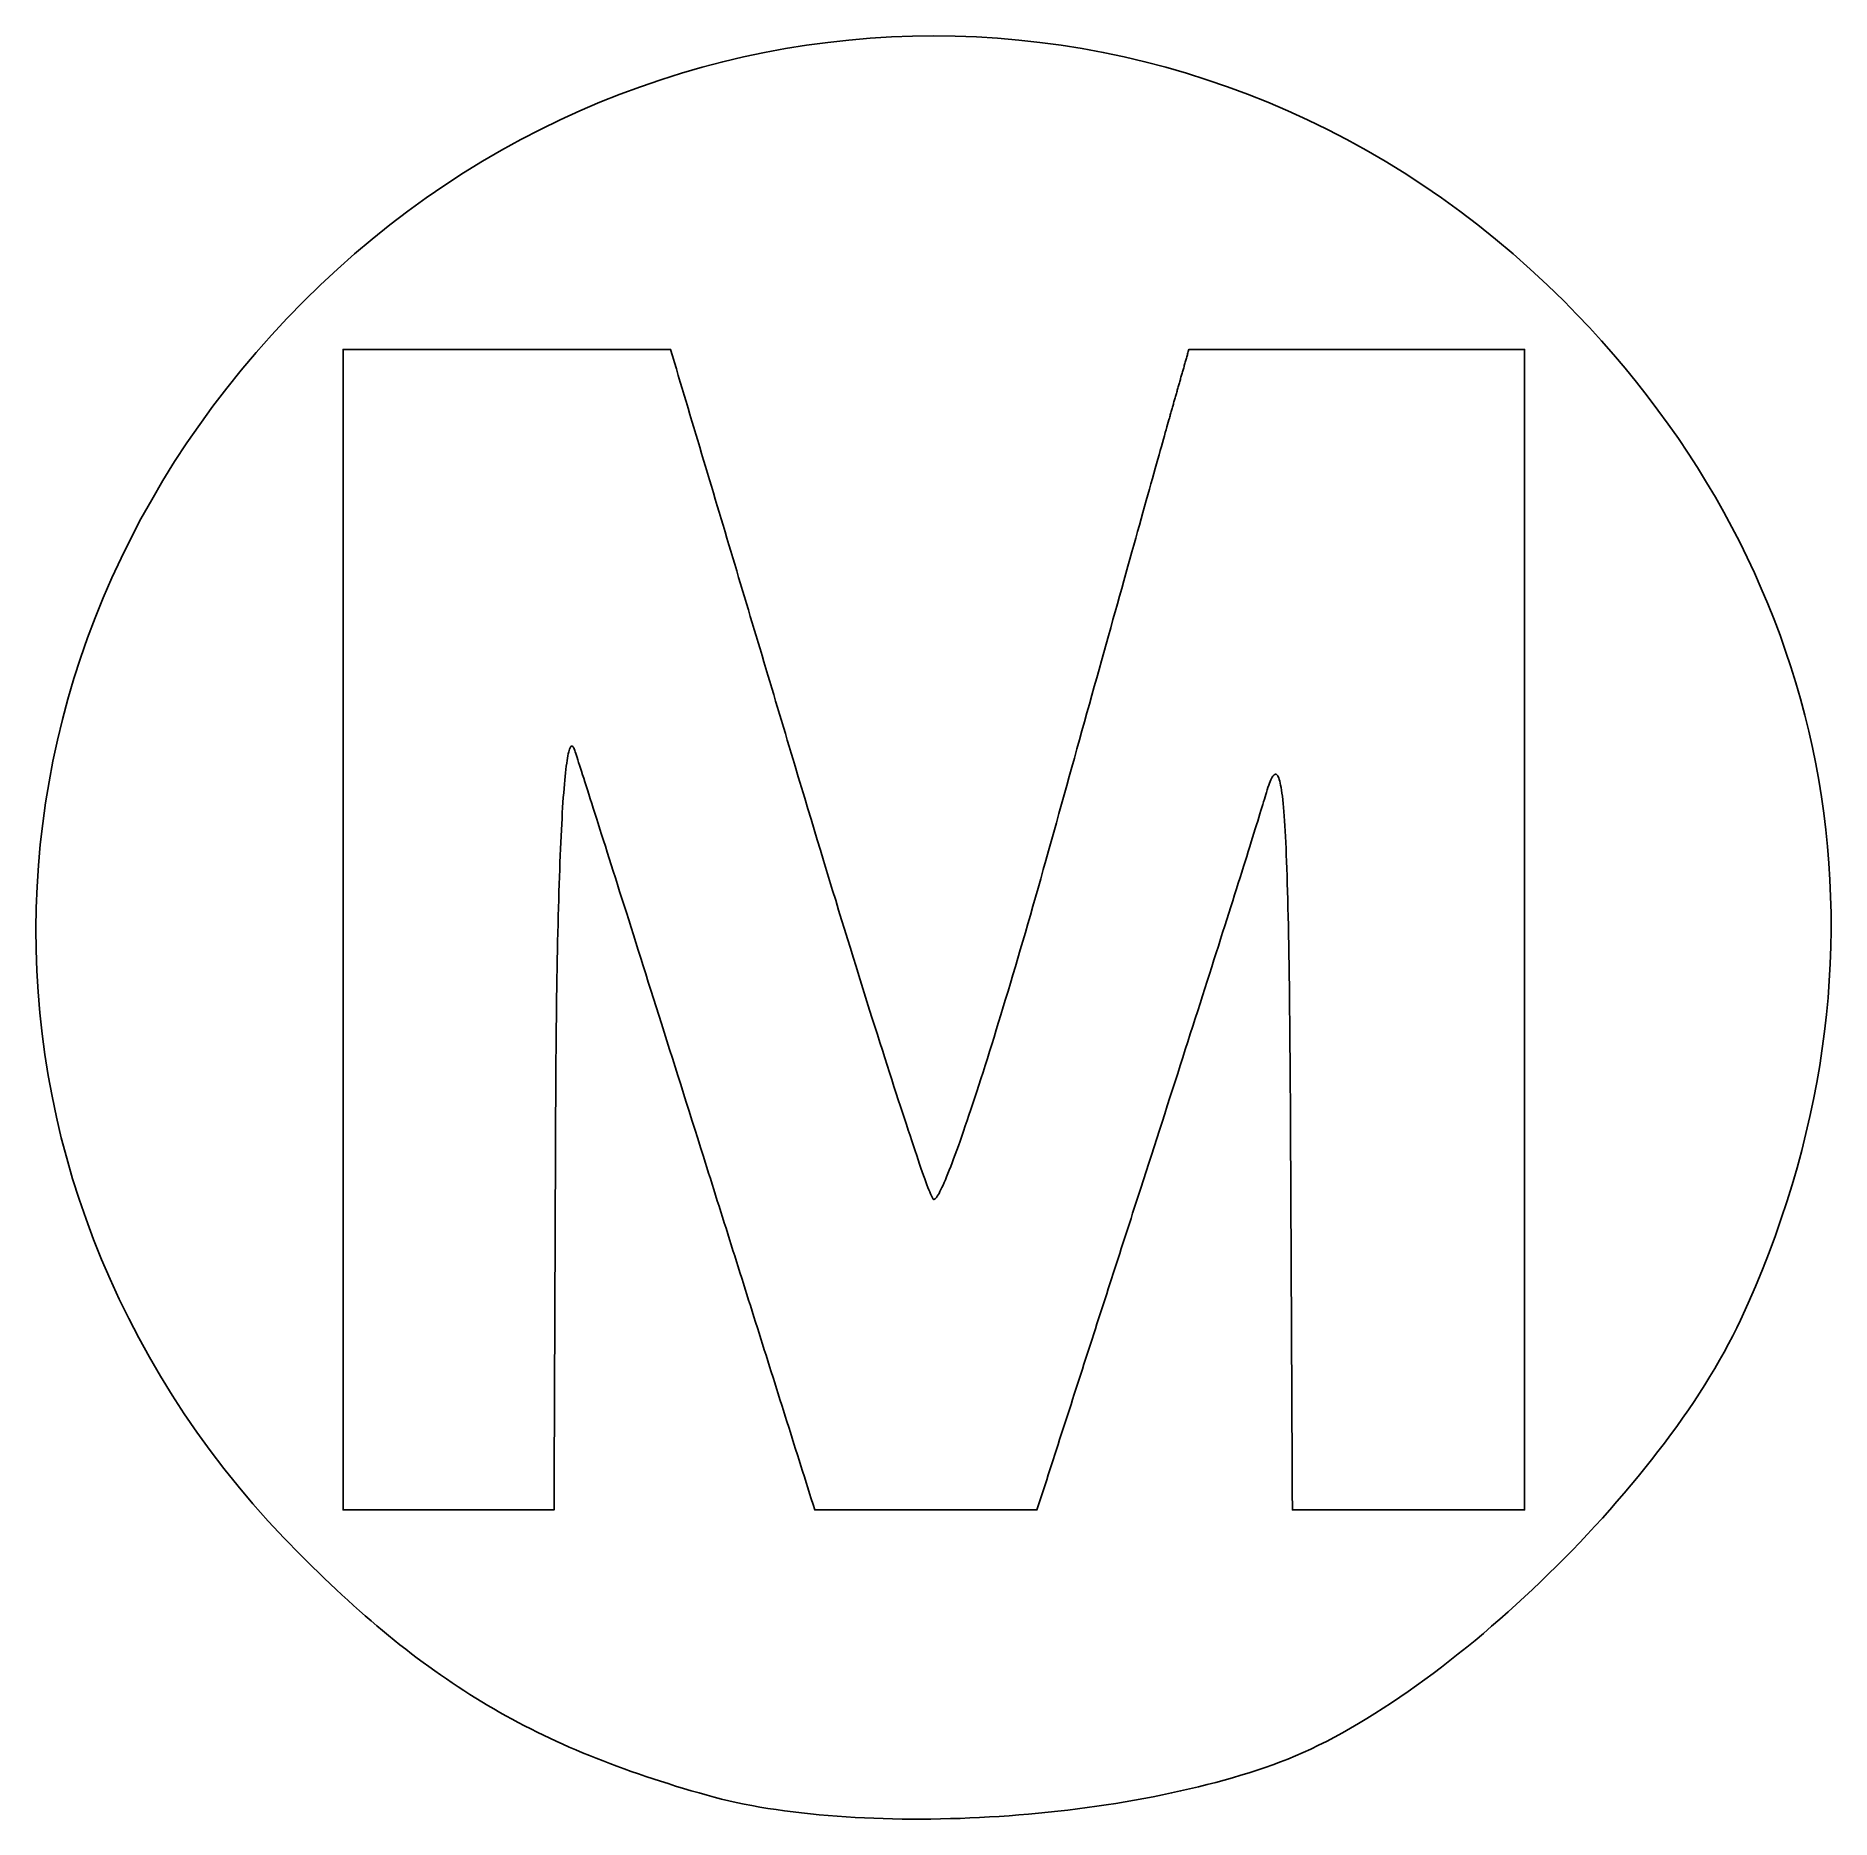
# Model space of a CAD drawing. Extents: x 0.3 to 49.7, y 0.2 to 49.3.
import ezdxf

# ---------------------------------------------------------------- set-up
doc = ezdxf.new("R2010")
doc.units = 0
doc.layers.get('0').update_dxf_attribs({"linetype": 'CONTINUOUS'})

msp = doc.modelspace()

# ---------------------------------------------------------------- linework, layer by layer
at = {"color": 7}
for points in [[(18.750392, 0.859276), (18.530459, 0.92198), (18.313086, 0.985311), (18.09822, 1.049297), (17.885806, 1.113968), (17.675788, 1.179364), (17.468111, 1.245512), (17.26272, 1.312446), (17.059561, 1.380199), (16.858578, 1.448805), (16.659716, 1.518293), (16.46292, 1.588697), (16.268135, 1.660051), (16.075306, 1.732384), (15.884379, 1.805735), (15.695297, 1.88013), (15.508006, 1.955605), (15.322451, 2.032191), (15.138577, 2.109922), (14.956329, 2.188829), (14.775651, 2.268946), (14.59649, 2.350305), (14.418788, 2.432938), (14.242493, 2.516878), (14.067548, 2.602157), (13.893899, 2.688808), (13.721491, 2.776865), (13.550268, 2.866358), (13.380175, 2.957321), (13.211158, 3.049786), (13.043161, 3.143785), (12.876129, 3.239353), (12.710008, 3.33652), (12.544743, 3.435319), (12.380277, 3.535784), (12.216556, 3.637945), (12.053526, 3.741837), (11.891131, 3.847492), (11.729316, 3.954942), (11.568026, 4.064219), (11.407207, 4.175357), (11.246802, 4.288387), (11.086757, 4.403343), (10.927017, 4.520257), (10.767527, 4.639161), (10.608231, 4.760088), (10.449075, 4.88307), (10.290005, 5.008141), (10.130964, 5.135332), (9.971897, 5.264677), (9.81275, 5.396207), (9.653468, 5.529956), (9.493996, 5.665955), (9.334278, 5.804237), (9.174259, 5.944836), (9.013885, 6.087783), (8.8531, 6.233111), (8.69185, 6.380852), (8.530079, 6.53104), (8.367732, 6.683706), (8.204754, 6.838883), (8.041091, 6.996604), (7.876687, 7.156902), (7.711487, 7.319808), (7.545436, 7.485355), (7.095542, 7.947222), (6.65999, 8.416425), (6.238778, 8.892728), (5.831907, 9.375896), (5.439374, 9.865695), (5.061181, 10.361887), (4.697326, 10.864239), (4.347808, 11.372514), (4.012627, 11.886477), (3.691782, 12.405893), (3.385274, 12.930526), (3.0931, 13.460141), (2.81526, 13.994503), (2.551755, 14.533375), (2.302582, 15.076523), (2.067742, 15.623712), (1.847233, 16.174705), (1.641056, 16.729267), (1.44921, 17.287164), (1.271693, 17.848159), (1.108506, 18.412017), (0.959648, 18.978503), (0.825117, 19.547381), (0.704914, 20.118416), (0.599038, 20.691372), (0.507488, 21.266015), (0.430264, 21.842108), (0.367364, 22.419416), (0.318789, 22.997704), (0.284538, 23.576737), (0.264609, 24.156278), (0.259003, 24.736093), (0.267719, 25.315946), (0.290755, 25.895602), (0.328113, 26.474825), (0.37979, 27.053379), (0.445786, 27.631031), (0.526101, 28.207543), (0.620734, 28.782681), (0.729684, 29.35621), (0.852951, 29.927893), (0.990534, 30.497495), (1.142433, 31.064781), (1.308646, 31.629516), (1.489173, 32.191464), (1.684014, 32.75039), (1.893168, 33.306058), (2.116634, 33.858232), (2.354412, 34.406679), (2.606501, 34.951161), (2.872901, 35.491444), (3.15361, 36.027292), (3.448628, 36.55847), (3.757955, 37.084743), (4.081589, 37.605874), (4.419531, 38.121629), (4.77178, 38.631772), (5.138334, 39.136067), (5.519194, 39.634281), (5.914358, 40.126175), (6.323827, 40.611516), (6.747599, 41.090069), (7.185674, 41.561597), (7.638051, 42.025865), (8.098016, 42.475696), (8.565847, 42.911247), (9.041291, 43.332517), (9.524094, 43.739507), (10.014002, 44.132217), (10.510761, 44.510646), (11.014117, 44.874795), (11.523818, 45.224664), (12.039608, 45.560252), (12.561234, 45.88156), (13.088444, 46.188588), (13.620981, 46.481335), (14.158594, 46.759802), (14.701028, 47.023988), (15.24803, 47.273894), (15.799345, 47.50952), (16.35472, 47.730866), (16.913902, 47.937931), (17.476636, 48.130716), (18.042669, 48.30922), (18.611747, 48.473444), (19.183616, 48.623388), (19.758022, 48.759051), (20.334713, 48.880434), (20.913433, 48.987537), (21.49393, 49.080359), (22.075949, 49.158901), (22.659237, 49.223163), (23.24354, 49.273144), (23.828604, 49.308845), (24.414175, 49.330265), (25.000001, 49.337406), (25.585826, 49.330265), (26.171398, 49.308845), (26.756462, 49.273144), (27.340765, 49.223163), (27.924053, 49.158901), (28.506073, 49.080359), (29.086567, 48.987537), (29.665289, 48.880434), (30.241979, 48.759051), (30.816386, 48.623388), (31.388256, 48.473444), (31.957332, 48.30922), (32.523365, 48.130716), (33.086099, 47.937931), (33.64528, 47.730866), (34.200657, 47.50952), (34.751972, 47.273894), (35.298973, 47.023988), (35.841407, 46.759802), (36.37902, 46.481335), (36.911559, 46.188588), (37.438767, 45.88156), (37.960393, 45.560252), (38.476185, 45.224664), (38.985884, 44.874795), (39.489242, 44.510646), (39.986001, 44.132217), (40.475908, 43.739507), (40.958711, 43.332517), (41.434154, 42.911247), (41.901985, 42.475696), (42.361951, 42.025865), (42.71555, 41.665105), (43.060626, 41.300198), (43.397167, 40.931227), (43.725155, 40.55827), (44.044579, 40.181411), (44.355425, 39.800729), (44.657676, 39.416306), (44.95132, 39.028222), (45.236344, 38.636559), (45.512733, 38.241398), (45.780472, 37.84282), (46.039549, 37.440906), (46.289948, 37.035735), (46.531654, 36.627392), (46.764657, 36.215954), (46.988939, 35.801505), (47.204489, 35.384124), (47.411293, 34.963893), (47.609331, 34.540893), (47.798598, 34.115205), (47.979073, 33.68691), (48.150746, 33.256088), (48.3136, 32.822822), (48.467622, 32.387192), (48.6128, 31.949278), (48.749117, 31.509162), (48.87656, 31.066926), (48.995116, 30.622649), (49.10477, 30.176413), (49.205509, 29.7283), (49.297316, 29.278389), (49.380182, 28.826763), (49.454088, 28.373501), (49.519022, 27.918686), (49.574969, 27.462398), (49.62192, 27.004718), (49.659853, 26.545727), (49.688758, 26.085506), (49.708627, 25.624136), (49.719436, 25.161698), (49.721129, 24.698274), (49.713792, 24.233944), (49.697338, 23.768789), (49.671769, 23.30289), (49.637084, 22.836329), (49.59326, 22.369186), (49.540281, 21.901542), (49.478133, 21.433478), (49.406804, 20.965076), (49.326278, 20.496416), (49.23654, 20.027579), (49.137578, 19.558647), (49.029377, 19.0897), (48.911925, 18.62082), (48.785204, 18.152086), (48.649204, 17.683582), (48.503908, 17.215387), (48.349304, 16.747582), (48.185378, 16.280248), (48.012113, 15.813467), (47.829498, 15.34732), (47.637519, 14.881887), (47.436159, 14.41725), (47.225407, 13.953489), (47.121657, 13.735732), (47.012163, 13.516212), (46.897064, 13.295055), (46.77649, 13.072389), (46.650574, 12.848342), (46.519448, 12.623041), (46.383245, 12.396614), (46.2421, 12.169188), (46.096146, 11.940892), (45.945512, 11.711853), (45.790333, 11.482198), (45.630742, 11.252055), (45.466872, 11.021551), (45.298857, 10.790815), (45.126828, 10.559973), (44.950916, 10.329154), (44.771259, 10.098485), (44.587987, 9.868093), (44.401232, 9.638107), (44.21113, 9.408653), (44.017811, 9.17986), (43.821406, 8.951855), (43.622053, 8.724765), (43.41988, 8.498719), (43.215024, 8.273843), (43.007616, 8.050266), (42.797786, 7.828115), (42.585674, 7.607518), (42.371408, 7.388601), (42.155118, 7.171494), (41.936944, 6.956323), (41.717014, 6.743216), (41.495461, 6.532301), (41.272418, 6.323705), (41.04802, 6.117555), (40.8224, 5.91398), (40.595688, 5.713108), (40.36802, 5.515064), (40.139524, 5.319979), (39.910337, 5.127978), (39.680594, 4.939189), (39.450422, 4.753741), (39.219957, 4.57176), (38.98933, 4.393374), (38.758678, 4.218712), (38.528128, 4.0479), (38.297818, 3.881066), (38.06788, 3.718337), (37.838445, 3.559842), (37.609645, 3.405708), (37.381615, 3.256062), (37.154488, 3.111033), (36.928397, 2.970747), (36.703471, 2.835332), (36.47985, 2.704917), (36.257659, 2.579627), (36.037037, 2.459592), (35.818115, 2.344939), (35.601024, 2.235795), (35.385897, 2.132288), (35.17287, 2.034545), (34.962073, 1.942695), (34.75364, 1.856864), (34.547703, 1.777181), (34.337981, 1.700383), (34.124262, 1.625408), (33.906683, 1.552256), (33.685384, 1.480941), (33.460501, 1.411467), (33.232166, 1.343846), (33.000518, 1.278083), (32.765692, 1.214185), (32.527827, 1.152161), (32.287055, 1.092022), (32.043517, 1.033772), (31.797346, 0.97742), (31.54868, 0.922974), (31.297654, 0.870444), (31.044408, 0.819833), (30.789073, 0.771152), (30.531785, 0.724411), (30.272688, 0.679614), (30.011909, 0.636772), (29.749589, 0.59589), (29.485867, 0.55698), (29.220871, 0.520045), (28.954747, 0.485095), (28.687624, 0.45214), (28.419642, 0.421186), (28.150936, 0.392241), (27.881642, 0.365317), (27.611897, 0.340425), (27.341837, 0.317565), (27.071599, 0.296737), (26.801318, 0.277969), (26.531131, 0.261233), (26.261175, 0.246558), (25.991585, 0.233971), (25.722498, 0.223472), (25.45405, 0.215062), (25.186377, 0.20874), (24.919616, 0.204507), (24.653904, 0.202531), (24.389375, 0.202542), (24.126167, 0.2048), (23.864416, 0.209062), (23.604258, 0.215496), (23.345829, 0.224076), (23.089267, 0.2348), (22.834706, 0.247698), (22.582284, 0.262769), (22.332137, 0.280041), (22.0844, 0.299486), (21.83921, 0.321132), (21.596704, 0.34498), (21.357018, 0.371057), (21.120289, 0.39935), (20.886651, 0.429872), (20.656242, 0.462636), (20.429198, 0.497645), (20.205655, 0.534907), (19.98575, 0.574435), (19.769619, 0.616232), (19.557398, 0.660307), (19.349224, 0.706668), (19.145232, 0.755323), (18.945559, 0.806281), (18.750392, 0.859276)], [(14.580784, 19.912791), (14.582195, 20.224638), (14.583888, 20.53236), (14.585835, 20.835911), (14.588037, 21.135246), (14.590492, 21.430318), (14.593201, 21.721083), (14.596179, 22.007495), (14.599405, 22.289507), (14.602879, 22.567075), (14.606599, 22.840152), (14.610561, 23.108693), (14.614766, 23.372652), (14.619208, 23.631983), (14.623887, 23.886641), (14.628798, 24.13658), (14.63394, 24.381754), (14.639311, 24.622118), (14.644907, 24.857626), (14.650727, 25.088231), (14.656769, 25.31389), (14.663029, 25.534555), (14.669506, 25.750181), (14.676195, 25.960723), (14.683095, 26.166135), (14.690204, 26.36637), (14.697522, 26.561384), (14.705043, 26.75113), (14.712765, 26.935564), (14.720687, 27.114638), (14.728804, 27.288308), (14.737115, 27.456528), (14.745618, 27.619253), (14.754311, 27.776435), (14.76319, 27.92803), (14.772252, 28.073993), (14.781497, 28.214277), (14.790921, 28.348836), (14.800522, 28.477625), (14.810298, 28.600599), (14.820246, 28.717711), (14.830364, 28.828916), (14.840648, 28.934168), (14.851096, 29.033422), (14.861708, 29.126632), (14.872477, 29.213751), (14.883405, 29.294735), (14.894488, 29.369538), (14.905723, 29.438114), (14.917108, 29.500417), (14.928639, 29.556401), (14.940318, 29.606022), (14.952137, 29.649232), (14.964098, 29.685987), (14.976194, 29.716241), (14.988425, 29.739949), (15.00079, 29.757063), (15.013284, 29.767539), (15.025907, 29.771332), (15.038655, 29.768394), (15.051527, 29.758682), (15.064518, 29.742148), (15.077627, 29.718747), (15.090852, 29.688434), (15.10419, 29.651163), (15.117474, 29.610602), (15.132683, 29.563924), (15.149786, 29.51122), (15.168757, 29.452577), (15.189568, 29.388087), (15.212191, 29.317839), (15.236595, 29.241922), (15.262754, 29.160426), (15.290637, 29.073442), (15.320218, 28.981057), (15.351468, 28.883363), (15.384357, 28.780449), (15.418859, 28.672404), (15.454944, 28.559318), (15.492585, 28.441281), (15.531752, 28.318383), (15.572417, 28.190712), (15.614552, 28.058359), (15.658129, 27.921414), (15.703119, 27.779966), (15.749493, 27.634104), (15.797224, 27.483919), (15.846282, 27.329499), (15.89664, 27.170936), (15.948269, 27.008318), (16.001141, 26.841734), (16.055227, 26.671276), (16.110498, 26.497031), (16.166927, 26.319091), (16.224485, 26.137544), (16.283144, 25.952481), (16.342875, 25.76399), (16.403649, 25.572162), (16.465439, 25.377087), (16.528216, 25.178853), (16.591951, 24.977551), (16.656617, 24.773269), (16.722184, 24.566099), (16.788625, 24.35613), (16.85591, 24.14345), (16.924012, 23.92815), (16.992902, 23.71032), (17.062552, 23.490049), (17.132933, 23.267427), (17.204017, 23.042543), (17.275775, 22.815488), (17.34818, 22.58635), (17.421202, 22.35522), (17.494813, 22.122186), (17.568985, 21.887339), (17.64369, 21.650769), (17.718898, 21.412565), (17.794582, 21.172817), (17.870714, 20.931614), (17.947264, 20.689046), (18.024205, 20.445202), (18.101507, 20.200173), (18.179143, 19.954048), (18.257084, 19.706917), (18.335302, 19.458869), (18.413769, 19.209994), (18.492455, 18.960381), (18.571333, 18.710121), (18.650374, 18.459303), (18.698321, 18.307141), (18.746268, 18.154979), (18.794216, 18.002817), (18.842163, 17.850655), (18.89011, 17.698493), (18.938057, 17.546331), (18.986004, 17.394169), (19.033952, 17.242007), (19.081899, 17.089844), (19.129846, 16.937682), (19.177794, 16.78552), (19.225741, 16.633358), (19.273688, 16.481196), (19.321635, 16.329034), (19.369583, 16.176872), (19.41753, 16.02471), (19.465477, 15.872548), (19.513424, 15.720386), (19.561372, 15.568224), (19.609319, 15.416062), (19.657266, 15.2639), (19.705214, 15.111738), (19.753161, 14.959576), (19.801108, 14.807413), (19.849055, 14.655251), (19.897003, 14.503089), (19.94495, 14.350927), (19.992897, 14.198765), (20.040844, 14.046603), (20.088792, 13.894441), (20.136739, 13.742279), (20.184686, 13.590117), (20.232633, 13.437955), (20.280581, 13.285793), (20.328528, 13.133631), (20.376475, 12.981469), (20.424423, 12.829307), (20.47237, 12.677145), (20.520317, 12.524983), (20.568264, 12.372821), (20.616212, 12.220659), (20.664159, 12.068496), (20.712106, 11.916334), (20.760053, 11.764172), (20.808001, 11.61201), (20.855948, 11.459848), (20.903895, 11.307686), (20.951842, 11.155524), (20.99979, 11.003362), (21.047737, 10.8512), (21.095684, 10.699038), (21.143631, 10.546876), (21.191579, 10.394714), (21.239526, 10.242552), (21.287473, 10.09039), (21.335421, 9.938228), (21.383368, 9.786065), (21.431315, 9.633903), (21.479262, 9.481742), (21.52721, 9.329579), (21.575157, 9.177417), (21.623104, 9.025255), (21.671051, 8.873093), (21.718999, 8.720931), (21.766822, 8.720931), (21.814644, 8.720931), (21.862467, 8.720931), (21.910289, 8.720931), (21.958112, 8.720931), (22.005935, 8.720931), (22.053758, 8.720931), (22.101581, 8.720931), (22.149403, 8.720931), (22.197226, 8.720931), (22.245049, 8.720931), (22.292871, 8.720931), (22.340694, 8.720931), (22.388517, 8.720931), (22.43634, 8.720931), (22.484162, 8.720931), (22.531985, 8.720931), (22.579808, 8.720931), (22.62763, 8.720931), (22.675453, 8.720931), (22.723276, 8.720931), (22.771099, 8.720931), (22.818921, 8.720931), (22.866744, 8.720931), (22.914567, 8.720931), (22.962389, 8.720931), (23.010212, 8.720931), (23.058035, 8.720931), (23.105858, 8.720931), (23.15368, 8.720931), (23.201503, 8.720931), (23.249326, 8.720931), (23.297148, 8.720931), (23.344971, 8.720931), (23.392794, 8.720931), (23.440617, 8.720931), (23.488439, 8.720931), (23.536262, 8.720931), (23.584085, 8.720931), (23.631907, 8.720931), (23.67973, 8.720931), (23.727553, 8.720931), (23.775376, 8.720931), (23.823198, 8.720931), (23.871021, 8.720931), (23.918844, 8.720931), (23.966666, 8.720931), (24.014489, 8.720931), (24.062312, 8.720931), (24.110135, 8.720931), (24.157957, 8.720931), (24.20578, 8.720931), (24.253603, 8.720931), (24.301425, 8.720931), (24.349248, 8.720931), (24.397071, 8.720931), (24.444894, 8.720931), (24.492717, 8.720931), (24.540539, 8.720931), (24.588362, 8.720931), (24.636184, 8.720931), (24.684007, 8.720931), (24.73183, 8.720931), (24.779653, 8.720931), (24.827476, 8.720931), (24.875298, 8.720931), (24.923121, 8.720931), (24.970943, 8.720931), (25.018766, 8.720931), (25.066589, 8.720931), (25.114412, 8.720931), (25.162235, 8.720931), (25.210057, 8.720931), (25.25788, 8.720931), (25.305703, 8.720931), (25.353525, 8.720931), (25.401348, 8.720931), (25.449171, 8.720931), (25.496993, 8.720931), (25.544816, 8.720931), (25.592639, 8.720931), (25.640462, 8.720931), (25.688284, 8.720931), (25.736107, 8.720931), (25.78393, 8.720931), (25.831752, 8.720931), (25.879575, 8.720931), (25.927398, 8.720931), (25.975221, 8.720931), (26.023043, 8.720931), (26.070866, 8.720931), (26.118689, 8.720931), (26.166511, 8.720931), (26.214334, 8.720931), (26.262157, 8.720931), (26.30998, 8.720931), (26.357802, 8.720931), (26.405625, 8.720931), (26.453448, 8.720931), (26.50127, 8.720931), (26.549093, 8.720931), (26.596916, 8.720931), (26.644739, 8.720931), (26.692561, 8.720931), (26.740384, 8.720931), (26.788207, 8.720931), (26.836029, 8.720931), (26.883852, 8.720931), (26.931675, 8.720931), (26.979498, 8.720931), (27.02732, 8.720931), (27.075143, 8.720931), (27.122966, 8.720931), (27.170788, 8.720931), (27.218611, 8.720931), (27.266434, 8.720931), (27.314257, 8.720931), (27.362079, 8.720931), (27.409902, 8.720931), (27.457725, 8.720931), (27.505547, 8.720931), (27.55337, 8.720931), (27.601193, 8.720931), (27.649016, 8.720931), (27.696838, 8.720931), (27.744661, 8.720931), (27.792484, 8.720931), (27.840306, 8.720931), (27.885001, 8.859467), (27.929697, 8.998002), (27.974392, 9.136538), (28.019087, 9.275074), (28.063782, 9.413609), (28.108477, 9.552145), (28.153172, 9.69068), (28.197867, 9.829216), (28.242561, 9.967752), (28.287257, 10.106287), (28.331952, 10.244823), (28.376648, 10.383358), (28.421344, 10.521894), (28.466039, 10.66043), (28.510732, 10.798965), (28.555427, 10.937501), (28.600123, 11.076036), (28.644818, 11.214572), (28.689514, 11.353108), (28.734209, 11.491643), (28.778905, 11.630179), (28.823598, 11.768714), (28.868293, 11.90725), (28.912989, 12.045786), (28.957684, 12.184321), (29.00238, 12.322857), (29.047075, 12.461392), (29.091768, 12.599928), (29.136464, 12.738464), (29.181159, 12.876999), (29.225855, 13.015535), (29.27055, 13.15407), (29.315246, 13.292606), (29.359941, 13.431142), (29.404634, 13.569677), (29.44933, 13.708213), (29.494025, 13.846749), (29.538721, 13.985284), (29.583416, 14.12382), (29.628112, 14.262355), (29.672804, 14.400891), (29.7175, 14.539427), (29.762195, 14.677962), (29.806891, 14.816498), (29.851587, 14.955033), (29.896282, 15.093569), (29.940978, 15.232105), (29.98567, 15.37064), (30.030366, 15.509176), (30.075061, 15.647711), (30.119757, 15.786247), (30.164452, 15.924783), (30.209148, 16.063318), (30.253843, 16.201854), (30.298536, 16.34039), (30.343232, 16.478925), (30.387927, 16.617461), (30.432623, 16.755996), (30.477318, 16.894532), (30.522014, 17.033068), (30.566707, 17.171603), (30.611402, 17.310139), (30.656098, 17.448674), (30.700793, 17.58721), (30.774524, 17.8158), (30.848206, 18.044346), (30.92181, 18.27276), (30.995306, 18.500954), (31.068673, 18.728842), (31.141875, 18.956336), (31.214889, 19.183347), (31.287688, 19.409791), (31.360242, 19.635578), (31.432525, 19.860622), (31.504508, 20.084836), (31.576165, 20.308131), (31.647465, 20.530421), (31.718382, 20.751618), (31.788887, 20.971635), (31.858957, 21.190385), (31.928559, 21.40778), (31.997666, 21.623733), (32.066255, 21.838157), (32.134293, 22.050965), (32.201753, 22.262068), (32.268608, 22.47138), (32.334832, 22.678813), (32.400395, 22.884281), (32.465272, 23.087695), (32.529429, 23.288968), (32.592848, 23.488014), (32.655493, 23.684744), (32.717339, 23.879072), (32.778358, 24.07091), (32.838522, 24.26017), (32.897806, 24.446767), (32.956178, 24.630611), (33.013613, 24.811615), (33.070083, 24.989694), (33.125562, 25.164758), (33.180017, 25.336722), (33.233424, 25.505496), (33.285757, 25.670995), (33.336983, 25.83313), (33.387077, 25.991815), (33.436015, 26.146963), (33.483764, 26.298485), (33.530297, 26.446294), (33.575591, 26.590304), (33.619609, 26.730426), (33.662332, 26.866575), (33.703731, 26.99866), (33.743772, 27.126598), (33.782434, 27.250298), (33.819687, 27.369675), (33.855504, 27.484641), (33.889853, 27.595108), (33.922713, 27.700989), (33.954053, 27.802197), (33.983845, 27.898645), (34.012067, 27.990245), (34.038681, 28.07691), (34.063657, 28.158553), (34.086969, 28.235086), (34.108615, 28.306421), (34.12854, 28.372473), (34.146715, 28.433152), (34.163141, 28.488373), (34.184928, 28.560235), (34.206236, 28.626852), (34.227092, 28.688155), (34.247469, 28.744073), (34.267393, 28.794539), (34.286867, 28.839481), (34.305917, 28.878831), (34.324515, 28.91252), (34.34269, 28.940477), (34.360414, 28.962634), (34.377742, 28.978922), (34.394647, 28.98927), (34.411129, 28.99361), (34.427216, 28.991871), (34.442879, 28.983986), (34.458147, 28.969884), (34.473021, 28.949495), (34.487499, 28.922752), (34.50161, 28.889583), (34.515354, 28.84992), (34.528703, 28.803694), (34.541685, 28.750834), (34.554329, 28.691272), (34.566605, 28.624938), (34.578515, 28.551763), (34.590086, 28.471677), (34.601319, 28.384612), (34.612213, 28.290497), (34.622768, 28.189263), (34.633012, 28.080841), (34.642947, 27.965161), (34.652542, 27.842155), (34.661827, 27.711752), (34.670802, 27.573884), (34.679494, 27.42848), (34.687876, 27.275472), (34.695976, 27.11479), (34.703794, 26.946364), (34.711329, 26.770126), (34.71861, 26.586006), (34.725609, 26.393935), (34.732355, 26.193843), (34.738817, 25.98566), (34.745055, 25.769318), (34.751038, 25.544747), (34.756767, 25.311877), (34.76227, 25.07064), (34.767548, 24.820965), (34.772571, 24.562784), (34.777369, 24.296027), (34.781969, 24.020624), (34.786344, 23.736507), (34.790521, 23.443606), (34.7945, 23.141851), (34.798282, 22.831173), (34.801866, 22.511503), (34.805253, 22.182771), (34.80847, 21.844908), (34.811518, 21.497845), (34.814397, 21.141512), (34.817219, 20.77584), (34.819759, 20.400758), (34.822017, 20.016199), (34.824274, 19.622093), (34.825121, 19.451762), (34.825968, 19.281431), (34.826814, 19.111101), (34.827661, 18.94077), (34.828508, 18.77044), (34.829354, 18.600109), (34.830201, 18.429778), (34.831048, 18.259448), (34.831894, 18.089117), (34.832741, 17.918786), (34.833588, 17.748456), (34.834434, 17.578125), (34.835281, 17.407794), (34.836128, 17.237464), (34.836974, 17.067133), (34.837821, 16.896802), (34.838668, 16.726472), (34.839514, 16.556141), (34.840361, 16.38581), (34.841208, 16.21548), (34.842054, 16.045149), (34.842901, 15.874818), (34.843748, 15.704488), (34.844594, 15.534157), (34.845441, 15.363826), (34.846288, 15.193496), (34.847134, 15.023165), (34.847981, 14.852834), (34.848828, 14.682504), (34.849674, 14.512173), (34.850521, 14.341842), (34.851368, 14.171512), (34.852214, 14.001181), (34.853061, 13.83085), (34.853908, 13.66052), (34.854754, 13.490189), (34.855601, 13.319858), (34.856448, 13.149528), (34.857294, 12.979197), (34.858141, 12.808866), (34.858988, 12.638536), (34.859834, 12.468205), (34.860681, 12.297874), (34.861528, 12.127544), (34.862374, 11.957213), (34.863221, 11.786882), (34.864068, 11.616552), (34.864914, 11.446221), (34.865761, 11.275891), (34.866608, 11.10556), (34.867454, 10.935229), (34.868301, 10.764898), (34.869148, 10.594568), (34.869994, 10.424237), (34.870841, 10.253907), (34.871688, 10.083576), (34.872534, 9.913245), (34.873381, 9.742914), (34.874228, 9.572584), (34.875074, 9.402253), (34.875921, 9.231923), (34.876768, 9.061592), (34.877614, 8.891261), (34.878461, 8.72093), (34.928426, 8.72093), (34.978387, 8.72093), (35.028352, 8.72093), (35.078317, 8.72093), (35.128278, 8.72093), (35.178243, 8.72093), (35.228208, 8.72093), (35.27817, 8.72093), (35.328134, 8.72093), (35.378099, 8.72093), (35.428061, 8.72093), (35.478025, 8.72093), (35.52799, 8.72093), (35.577952, 8.72093), (35.627916, 8.72093), (35.677881, 8.72093), (35.727843, 8.72093), (35.777807, 8.72093), (35.827769, 8.72093), (35.877734, 8.72093), (35.927698, 8.72093), (35.97766, 8.72093), (36.027625, 8.72093), (36.077589, 8.72093), (36.127551, 8.72093), (36.177516, 8.72093), (36.22748, 8.72093), (36.277442, 8.72093), (36.327407, 8.72093), (36.377371, 8.72093), (36.427333, 8.72093), (36.477298, 8.72093), (36.527262, 8.72093), (36.577224, 8.72093), (36.627189, 8.72093), (36.677154, 8.72093), (36.727115, 8.72093), (36.77708, 8.72093), (36.827045, 8.72093), (36.877006, 8.72093), (36.926971, 8.72093), (36.976936, 8.72093), (37.026897, 8.72093), (37.076862, 8.72093), (37.126827, 8.72093), (37.176788, 8.72093), (37.226753, 8.72093), (37.276715, 8.72093), (37.32668, 8.72093), (37.376644, 8.72093), (37.426606, 8.72093), (37.476571, 8.72093), (37.526535, 8.72093), (37.576497, 8.72093), (37.626462, 8.72093), (37.676426, 8.72093), (37.726388, 8.72093), (37.776353, 8.72093), (37.826317, 8.72093), (37.876279, 8.72093), (37.926244, 8.72093), (37.976208, 8.72093), (38.02617, 8.72093), (38.076135, 8.72093), (38.126099, 8.72093), (38.176061, 8.72093), (38.226026, 8.72093), (38.27599, 8.72093), (38.325952, 8.72093), (38.375917, 8.72093), (38.425881, 8.72093), (38.475843, 8.72093), (38.525808, 8.72093), (38.575772, 8.72093), (38.625734, 8.72093), (38.675699, 8.72093), (38.725664, 8.72093), (38.775625, 8.72093), (38.82559, 8.72093), (38.875555, 8.72093), (38.925516, 8.72093), (38.975481, 8.72093), (39.025446, 8.72093), (39.075407, 8.72093), (39.125372, 8.72093), (39.175337, 8.72093), (39.225298, 8.72093), (39.275263, 8.72093), (39.325228, 8.72093), (39.37519, 8.72093), (39.425154, 8.72093), (39.475119, 8.72093), (39.525081, 8.72093), (39.575045, 8.72093), (39.62501, 8.72093), (39.674974, 8.72093), (39.724936, 8.72093), (39.774901, 8.72093), (39.824865, 8.72093), (39.874827, 8.72093), (39.924792, 8.72093), (39.974757, 8.72093), (40.024718, 8.72093), (40.074683, 8.72093), (40.124648, 8.72093), (40.174609, 8.72093), (40.224574, 8.72093), (40.274539, 8.72093), (40.3245, 8.72093), (40.374465, 8.72093), (40.42443, 8.72093), (40.474391, 8.72093), (40.524356, 8.72093), (40.574321, 8.72093), (40.624282, 8.72093), (40.674247, 8.72093), (40.724212, 8.72093), (40.774174, 8.72093), (40.824138, 8.72093), (40.874103, 8.72093), (40.924065, 8.72093), (40.974029, 8.72093), (41.023994, 8.72093), (41.073956, 8.72093), (41.12392, 8.72093), (41.173885, 8.72093), (41.223847, 8.72093), (41.273811, 8.72093), (41.273811, 8.970749), (41.273811, 9.220567), (41.273811, 9.470385), (41.273811, 9.720204), (41.273811, 9.970022), (41.273811, 10.21984), (41.273811, 10.469659), (41.273811, 10.719477), (41.273811, 10.969295), (41.273811, 11.219114), (41.273811, 11.468932), (41.273811, 11.71875), (41.273811, 11.968569), (41.273811, 12.218387), (41.273811, 12.468205), (41.273811, 12.718023), (41.273811, 12.967842), (41.273811, 13.21766), (41.273811, 13.467478), (41.273811, 13.717297), (41.273811, 13.967115), (41.273811, 14.216933), (41.273811, 14.466752), (41.273811, 14.71657), (41.273811, 14.966388), (41.273811, 15.216207), (41.273811, 15.466025), (41.273811, 15.715843), (41.273811, 15.965662), (41.273811, 16.21548), (41.273811, 16.465298), (41.273811, 16.715117), (41.273811, 16.964935), (41.273811, 17.214753), (41.273811, 17.464571), (41.273811, 17.714389), (41.273811, 17.964208), (41.273811, 18.214026), (41.273811, 18.463844), (41.273811, 18.713663), (41.273811, 18.963481), (41.273811, 19.213299), (41.273811, 19.463118), (41.273811, 19.712936), (41.273811, 19.962754), (41.273811, 20.212573), (41.273811, 20.462391), (41.273811, 20.712209), (41.273811, 20.962028), (41.273811, 21.211846), (41.273811, 21.461664), (41.273811, 21.711482), (41.273811, 21.961301), (41.273811, 22.211119), (41.273811, 22.460937), (41.273811, 22.710756), (41.273811, 22.960574), (41.273811, 23.210392), (41.273811, 23.460211), (41.273811, 23.710029), (41.273811, 23.959847), (41.273811, 24.209666), (41.273811, 24.459484), (41.273811, 24.709302), (41.273811, 24.959121), (41.273811, 25.208939), (41.273811, 25.458757), (41.273811, 25.708576), (41.273811, 25.958394), (41.273811, 26.208212), (41.273811, 26.45803), (41.273811, 26.707849), (41.273811, 26.957667), (41.273811, 27.207485), (41.273811, 27.457304), (41.273811, 27.707122), (41.273811, 27.95694), (41.273811, 28.206759), (41.273811, 28.456577), (41.273811, 28.706395), (41.273811, 28.956213), (41.273811, 29.206032), (41.273811, 29.45585), (41.273811, 29.705668), (41.273811, 29.955487), (41.273811, 30.205305), (41.273811, 30.455123), (41.273811, 30.704942), (41.273811, 30.95476), (41.273811, 31.204578), (41.273811, 31.454397), (41.273811, 31.704215), (41.273811, 31.954033), (41.273811, 32.203852), (41.273811, 32.45367), (41.273811, 32.703488), (41.273811, 32.953306), (41.273811, 33.203125), (41.273811, 33.452943), (41.273811, 33.702761), (41.273811, 33.95258), (41.273811, 34.202398), (41.273811, 34.452216), (41.273811, 34.702035), (41.273811, 34.951853), (41.273811, 35.201671), (41.273811, 35.451489), (41.273811, 35.701308), (41.273811, 35.951126), (41.273811, 36.200944), (41.273811, 36.450763), (41.273811, 36.700581), (41.273811, 36.950399), (41.273811, 37.200218), (41.273811, 37.450036), (41.273811, 37.699854), (41.273811, 37.949673), (41.273811, 38.199491), (41.273811, 38.449309), (41.273811, 38.699128), (41.273811, 38.948946), (41.273811, 39.198764), (41.273811, 39.448582), (41.273811, 39.698401), (41.273811, 39.948219), (41.273811, 40.198037), (41.273811, 40.447856), (41.273811, 40.697674), (41.201565, 40.697674), (41.129316, 40.697674), (41.05707, 40.697674), (40.984821, 40.697674), (40.912575, 40.697674), (40.840326, 40.697674), (40.76808, 40.697674), (40.695831, 40.697674), (40.623585, 40.697674), (40.551337, 40.697674), (40.47909, 40.697674), (40.406842, 40.697674), (40.334595, 40.697674), (40.262347, 40.697674), (40.190101, 40.697674), (40.117852, 40.697674), (40.045606, 40.697674), (39.973357, 40.697674), (39.901111, 40.697674), (39.828862, 40.697674), (39.756616, 40.697674), (39.684367, 40.697674), (39.612121, 40.697674), (39.539872, 40.697674), (39.467626, 40.697674), (39.395377, 40.697674), (39.323131, 40.697674), (39.250882, 40.697674), (39.178636, 40.697674), (39.106387, 40.697674), (39.034141, 40.697674), (38.961895, 40.697674), (38.889646, 40.697674), (38.8174, 40.697674), (38.745151, 40.697674), (38.672905, 40.697674), (38.600656, 40.697674), (38.52841, 40.697674), (38.456161, 40.697674), (38.383915, 40.697674), (38.311666, 40.697674), (38.23942, 40.697674), (38.167171, 40.697674), (38.094925, 40.697674), (38.022676, 40.697674), (37.95043, 40.697674), (37.878181, 40.697674), (37.805935, 40.697674), (37.733686, 40.697674), (37.66144, 40.697674), (37.589191, 40.697674), (37.516945, 40.697674), (37.444696, 40.697674), (37.37245, 40.697674), (37.300201, 40.697674), (37.227955, 40.697674), (37.155706, 40.697674), (37.08346, 40.697674), (37.011212, 40.697674), (36.938965, 40.697674), (36.866717, 40.697674), (36.79447, 40.697674), (36.722222, 40.697674), (36.649976, 40.697674), (36.577729, 40.697674), (36.505481, 40.697674), (36.433235, 40.697674), (36.360986, 40.697674), (36.28874, 40.697674), (36.216491, 40.697674), (36.144245, 40.697674), (36.071996, 40.697674), (35.99975, 40.697674), (35.927501, 40.697674), (35.855255, 40.697674), (35.783006, 40.697674), (35.71076, 40.697674), (35.638511, 40.697674), (35.566265, 40.697674), (35.494016, 40.697674), (35.42177, 40.697674), (35.349521, 40.697674), (35.277275, 40.697674), (35.205026, 40.697674), (35.13278, 40.697674), (35.060531, 40.697674), (34.988285, 40.697674), (34.916036, 40.697674), (34.84379, 40.697674), (34.771541, 40.697674), (34.699295, 40.697674), (34.627046, 40.697674), (34.5548, 40.697674), (34.482551, 40.697674), (34.410305, 40.697674), (34.338059, 40.697674), (34.26581, 40.697674), (34.193564, 40.697674), (34.121315, 40.697674), (34.049069, 40.697674), (33.97682, 40.697674), (33.904574, 40.697674), (33.832325, 40.697674), (33.760079, 40.697674), (33.68783, 40.697674), (33.615584, 40.697674), (33.543335, 40.697674), (33.471089, 40.697674), (33.39884, 40.697674), (33.326594, 40.697674), (33.254345, 40.697674), (33.182099, 40.697674), (33.109851, 40.697674), (33.037604, 40.697674), (32.965356, 40.697674), (32.89311, 40.697674), (32.820861, 40.697674), (32.748615, 40.697674), (32.676366, 40.697674), (32.60412, 40.697674), (32.531871, 40.697674), (32.459625, 40.697674), (32.387376, 40.697674), (32.31513, 40.697674), (32.242881, 40.697674), (32.170635, 40.697674), (32.098386, 40.697674), (32.02614, 40.697674), (32.017758, 40.66815), (32.009376, 40.638626), (32.000994, 40.609102), (31.992612, 40.579578), (31.98423, 40.550054), (31.975848, 40.52053), (31.967466, 40.491006), (31.959084, 40.461482), (31.950702, 40.431958), (31.94232, 40.402434), (31.933938, 40.37291), (31.925556, 40.343386), (31.917174, 40.313862), (31.908792, 40.284338), (31.90041, 40.254814), (31.892028, 40.22529), (31.883646, 40.195766), (31.875264, 40.166242), (31.866882, 40.136718), (31.8585, 40.107194), (31.850118, 40.07767), (31.841736, 40.048146), (31.833354, 40.018623), (31.824972, 39.989098), (31.81659, 39.959575), (31.808208, 39.93005), (31.799826, 39.900527), (31.791444, 39.871003), (31.783062, 39.841479), (31.77468, 39.811955), (31.766298, 39.782431), (31.757916, 39.752907), (31.749534, 39.723383), (31.741152, 39.693859), (31.73277, 39.664335), (31.724388, 39.634811), (31.716006, 39.605287), (31.707624, 39.575763), (31.699242, 39.546239), (31.69086, 39.516715), (31.682478, 39.487191), (31.674096, 39.457667), (31.665714, 39.428143), (31.657332, 39.398619), (31.64895, 39.369095), (31.640568, 39.339571), (31.632186, 39.310047), (31.623804, 39.280523), (31.615422, 39.250999), (31.60704, 39.221475), (31.598658, 39.191951), (31.590276, 39.162427), (31.581894, 39.132903), (31.573512, 39.103379), (31.56513, 39.073855), (31.556748, 39.044331), (31.548366, 39.014807), (31.539984, 38.985283), (31.531602, 38.955759), (31.52322, 38.926235), (31.514838, 38.896711), (31.506456, 38.867187), (31.498074, 38.837663), (31.489692, 38.808139), (31.474988, 38.75627), (31.458563, 38.698155), (31.440416, 38.63389), (31.420576, 38.563569), (31.399098, 38.48729), (31.375984, 38.405148), (31.351262, 38.317237), (31.324959, 38.223654), (31.297103, 38.124494), (31.267732, 38.019853), (31.236869, 37.909826), (31.204532, 37.794509), (31.170755, 37.673997), (31.135559, 37.548387), (31.098975, 37.417773), (31.061027, 37.282251), (31.021742, 37.141916), (30.981147, 36.996865), (30.939271, 36.847193), (30.896136, 36.692995), (30.851774, 36.534367), (30.806206, 36.371405), (30.759462, 36.204203), (30.711568, 36.032859), (30.662552, 35.857466), (30.612441, 35.678122), (30.561257, 35.494921), (30.509032, 35.307958), (30.45579, 35.11733), (30.401559, 34.923132), (30.346364, 34.72546), (30.290233, 34.524409), (30.233193, 34.320074), (30.17527, 34.112552), (30.116489, 33.901938), (30.056881, 33.688327), (29.996468, 33.471815), (29.93528, 33.252498), (29.87334, 33.030471), (29.810681, 32.80583), (29.747322, 32.57867), (29.683295, 32.349086), (29.618626, 32.117175), (29.55334, 31.883033), (29.487466, 31.646753), (29.421025, 31.408433), (29.354051, 31.168167), (29.286569, 30.926052), (29.218602, 30.682182), (29.15018, 30.436654), (29.081326, 30.189562), (29.012071, 29.941003), (28.942441, 29.691073), (28.872462, 29.439865), (28.802157, 29.187477), (28.731559, 28.934004), (28.660691, 28.679541), (28.589579, 28.424184), (28.518253, 28.168028), (28.446735, 27.91117), (28.375056, 27.653704), (28.303242, 27.395726), (28.231318, 27.137331), (28.15931, 26.878617), (28.087354, 26.620669), (28.015582, 26.364563), (27.944019, 26.110376), (27.87269, 25.858185), (27.801622, 25.608067), (27.730839, 25.360099), (27.660367, 25.114357), (27.590232, 24.870918), (27.520458, 24.629859), (27.451072, 24.391257), (27.382098, 24.155189), (27.313563, 23.921732), (27.245491, 23.690962), (27.177908, 23.462957), (27.110839, 23.237792), (27.04431, 23.015546), (26.978347, 22.796295), (26.912974, 22.580116), (26.848217, 22.367085), (26.784102, 22.157279), (26.720654, 21.950776), (26.657899, 21.747652), (26.595861, 21.547984), (26.534567, 21.351849), (26.474041, 21.159323), (26.41431, 20.970484), (26.355398, 20.785409), (26.297331, 20.604173), (26.240135, 20.426855), (26.183835, 20.253531), (26.128456, 20.084277), (26.074024, 19.919172), (26.020564, 19.75829), (25.968102, 19.60171), (25.916663, 19.449508), (25.866272, 19.301761), (25.816956, 19.158546), (25.768739, 19.01994), (25.721646, 18.88602), (25.675704, 18.756861), (25.630938, 18.632542), (25.587373, 18.513139), (25.545034, 18.398729), (25.503948, 18.289389), (25.464139, 18.185196), (25.425632, 18.086226), (25.388455, 17.992556), (25.35263, 17.904264), (25.318185, 17.821425), (25.285145, 17.744118), (25.253535, 17.672418), (25.22338, 17.606403), (25.194706, 17.546149), (25.167539, 17.491734), (25.141905, 17.443234), (25.117826, 17.400726), (25.09533, 17.364286), (25.074443, 17.333993), (25.05519, 17.309922), (25.037593, 17.292151), (25.021681, 17.280754), (25.00748, 17.275813), (24.995014, 17.277393), (24.98431, 17.285589), (24.973396, 17.300849), (24.960304, 17.323517), (24.945067, 17.353496), (24.927716, 17.390693), (24.908279, 17.435011), (24.886788, 17.486354), (24.863273, 17.544628), (24.837766, 17.609737), (24.810297, 17.681584), (24.780896, 17.760075), (24.749593, 17.845115), (24.71642, 17.936606), (24.681406, 18.034454), (24.644583, 18.138564), (24.605981, 18.248839), (24.571249, 18.365188), (24.52918, 18.487507), (24.485423, 18.615706), (24.44001, 18.749688), (24.39297, 18.889358), (24.344334, 19.034621), (24.294133, 19.18538), (24.242397, 19.34154), (24.189156, 19.503006), (24.134442, 19.669681), (24.078286, 19.841471), (24.020716, 20.01828), (23.961764, 20.200013), (23.901461, 20.386573), (23.839837, 20.577865), (23.776923, 20.773794), (23.712748, 20.974264), (23.647344, 21.17918), (23.580742, 21.388445), (23.512971, 21.601965), (23.444063, 21.819644), (23.374048, 22.041385), (23.302956, 22.267095), (23.230817, 22.496676), (23.157664, 22.730034), (23.083526, 22.967074), (23.008433, 23.207698), (22.932416, 23.451812), (22.855506, 23.699321), (22.777733, 23.950128), (22.699128, 24.204139), (22.619722, 24.461256), (22.539544, 24.721387), (22.458626, 24.984433), (22.376997, 25.2503), (22.294689, 25.518893), (22.211733, 25.790115), (22.128158, 26.063872), (22.043995, 26.340067), (21.959275, 26.618605), (21.874028, 26.899391), (21.788285, 27.182328), (21.702076, 27.467322), (21.615432, 27.754277), (21.528384, 28.043096), (21.440961, 28.333686), (21.353195, 28.62595), (21.265117, 28.919792), (21.176755, 29.215117), (21.123124, 29.394532), (21.069492, 29.573947), (21.01586, 29.753362), (20.962229, 29.932777), (20.908597, 30.112192), (20.854966, 30.291607), (20.801334, 30.471022), (20.747702, 30.650437), (20.694071, 30.829851), (20.640439, 31.009266), (20.586808, 31.188681), (20.533176, 31.368096), (20.479544, 31.547511), (20.425913, 31.726926), (20.372281, 31.906341), (20.31865, 32.085756), (20.265018, 32.265171), (20.211386, 32.444586), (20.157755, 32.624001), (20.104123, 32.803416), (20.050492, 32.982831), (19.99686, 33.162246), (19.943229, 33.341661), (19.889597, 33.521076), (19.835965, 33.700491), (19.782334, 33.879906), (19.728702, 34.059321), (19.675071, 34.238736), (19.621439, 34.418151), (19.567807, 34.597566), (19.514176, 34.776981), (19.460544, 34.956396), (19.406913, 35.135811), (19.353281, 35.315226), (19.299649, 35.494641), (19.246018, 35.674056), (19.192386, 35.85347), (19.138755, 36.032886), (19.085123, 36.212301), (19.031491, 36.391715), (18.97786, 36.571131), (18.924228, 36.750545), (18.870597, 36.92996), (18.816965, 37.109375), (18.763333, 37.28879), (18.709702, 37.468205), (18.65607, 37.64762), (18.602438, 37.827035), (18.548807, 38.00645), (18.495175, 38.185865), (18.441544, 38.36528), (18.387912, 38.544695), (18.33428, 38.72411), (18.280649, 38.903525), (18.227017, 39.08294), (18.173386, 39.262355), (18.119754, 39.44177), (18.066123, 39.621185), (18.012491, 39.8006), (17.958859, 39.980015), (17.905228, 40.15943), (17.851596, 40.338845), (17.797965, 40.51826), (17.744333, 40.697675), (17.673838, 40.697675), (17.603342, 40.697675), (17.532847, 40.697675), (17.462352, 40.697675), (17.391856, 40.697675), (17.321361, 40.697675), (17.250866, 40.697675), (17.18037, 40.697675), (17.109875, 40.697675), (17.03938, 40.697675), (16.968884, 40.697675), (16.898389, 40.697675), (16.827894, 40.697675), (16.757398, 40.697675), (16.686903, 40.697675), (16.616408, 40.697675), (16.545912, 40.697675), (16.475417, 40.697675), (16.404922, 40.697675), (16.334426, 40.697675), (16.263931, 40.697675), (16.193436, 40.697675), (16.12294, 40.697675), (16.052445, 40.697675), (15.98195, 40.697675), (15.911454, 40.697675), (15.840959, 40.697675), (15.770464, 40.697675), (15.699968, 40.697675), (15.629473, 40.697675), (15.558978, 40.697675), (15.488482, 40.697675), (15.417987, 40.697675), (15.347492, 40.697675), (15.276997, 40.697675), (15.206501, 40.697675), (15.136006, 40.697675), (15.06551, 40.697675), (14.995015, 40.697675), (14.92452, 40.697675), (14.854024, 40.697675), (14.783529, 40.697675), (14.713034, 40.697675), (14.642538, 40.697675), (14.572043, 40.697675), (14.501548, 40.697675), (14.431052, 40.697675), (14.360557, 40.697675), (14.290062, 40.697675), (14.219567, 40.697675), (14.149071, 40.697675), (14.078576, 40.697675), (14.008081, 40.697675), (13.937585, 40.697675), (13.86709, 40.697675), (13.796594, 40.697675), (13.726099, 40.697675), (13.655604, 40.697675), (13.585108, 40.697675), (13.514613, 40.697675), (13.444118, 40.697675), (13.373622, 40.697675), (13.303127, 40.697675), (13.232632, 40.697675), (13.162136, 40.697675), (13.091641, 40.697675), (13.021146, 40.697675), (12.950651, 40.697675), (12.880155, 40.697675), (12.80966, 40.697675), (12.739165, 40.697675), (12.668669, 40.697675), (12.598174, 40.697675), (12.527678, 40.697675), (12.457183, 40.697675), (12.386688, 40.697675), (12.316192, 40.697675), (12.245697, 40.697675), (12.175202, 40.697675), (12.104706, 40.697675), (12.034211, 40.697675), (11.963716, 40.697675), (11.89322, 40.697675), (11.822725, 40.697675), (11.75223, 40.697675), (11.681735, 40.697675), (11.611239, 40.697675), (11.540744, 40.697675), (11.470249, 40.697675), (11.399753, 40.697675), (11.329258, 40.697675), (11.258763, 40.697675), (11.188267, 40.697675), (11.117772, 40.697675), (11.047276, 40.697675), (10.976781, 40.697675), (10.906286, 40.697675), (10.83579, 40.697675), (10.765295, 40.697675), (10.6948, 40.697675), (10.624304, 40.697675), (10.553809, 40.697675), (10.483314, 40.697675), (10.412819, 40.697675), (10.342323, 40.697675), (10.271828, 40.697675), (10.201333, 40.697675), (10.130837, 40.697675), (10.060342, 40.697675), (9.989847, 40.697675), (9.919351, 40.697675), (9.848856, 40.697675), (9.77836, 40.697675), (9.707865, 40.697675), (9.63737, 40.697675), (9.566874, 40.697675), (9.496379, 40.697675), (9.425884, 40.697675), (9.355388, 40.697675), (9.284893, 40.697675), (9.214398, 40.697675), (9.143903, 40.697675), (9.073407, 40.697675), (9.002912, 40.697675), (8.932417, 40.697675), (8.861921, 40.697675), (8.791426, 40.697675), (8.720931, 40.697675), (8.720931, 40.447856), (8.720931, 40.198038), (8.720931, 39.94822), (8.720931, 39.698401), (8.720931, 39.448583), (8.720931, 39.198765), (8.720931, 38.948946), (8.720931, 38.699128), (8.720931, 38.44931), (8.720931, 38.199492), (8.720931, 37.949673), (8.720931, 37.699855), (8.720931, 37.450037), (8.720931, 37.200218), (8.720931, 36.9504), (8.720931, 36.700582), (8.720931, 36.450763), (8.720931, 36.200945), (8.720931, 35.951127), (8.720931, 35.701308), (8.720931, 35.45149), (8.720931, 35.201672), (8.720931, 34.951853), (8.720931, 34.702035), (8.720931, 34.452217), (8.720931, 34.202399), (8.720931, 33.95258), (8.720931, 33.702762), (8.720931, 33.452944), (8.720931, 33.203125), (8.720931, 32.953307), (8.720931, 32.703489), (8.720931, 32.45367), (8.720931, 32.203852), (8.720931, 31.954034), (8.720931, 31.704216), (8.720931, 31.454397), (8.720931, 31.204579), (8.720931, 30.954761), (8.720931, 30.704942), (8.720931, 30.455124), (8.720931, 30.205306), (8.720931, 29.955487), (8.720931, 29.705669), (8.720931, 29.455851), (8.720931, 29.206032), (8.720931, 28.956214), (8.720931, 28.706396), (8.720931, 28.456578), (8.720931, 28.206759), (8.720931, 27.956941), (8.720931, 27.707123), (8.720931, 27.457304), (8.720931, 27.207486), (8.720931, 26.957668), (8.720931, 26.707849), (8.720931, 26.458031), (8.720931, 26.208213), (8.720931, 25.958394), (8.720931, 25.708576), (8.720931, 25.458758), (8.720931, 25.20894), (8.720931, 24.959121), (8.720931, 24.709303), (8.720931, 24.459485), (8.720931, 24.209666), (8.720931, 23.959848), (8.720931, 23.71003), (8.720931, 23.460211), (8.720931, 23.210393), (8.720931, 22.960575), (8.720931, 22.710756), (8.720931, 22.460938), (8.720931, 22.21112), (8.720931, 21.961301), (8.720931, 21.711483), (8.720931, 21.461665), (8.720931, 21.211846), (8.720931, 20.962028), (8.720931, 20.71221), (8.720931, 20.462392), (8.720931, 20.212573), (8.720931, 19.962755), (8.720931, 19.712937), (8.720931, 19.463118), (8.720931, 19.2133), (8.720931, 18.963482), (8.720931, 18.713663), (8.720931, 18.463845), (8.720931, 18.214027), (8.720931, 17.964208), (8.720931, 17.71439), (8.720931, 17.464572), (8.720931, 17.214753), (8.720931, 16.964935), (8.720931, 16.715117), (8.720931, 16.465299), (8.720931, 16.215481), (8.720931, 15.965662), (8.720931, 15.715844), (8.720931, 15.466026), (8.720931, 15.216207), (8.720931, 14.966389), (8.720931, 14.716571), (8.720931, 14.466752), (8.720931, 14.216934), (8.720931, 13.967116), (8.720931, 13.717297), (8.720931, 13.467479), (8.720931, 13.217661), (8.720931, 12.967842), (8.720931, 12.718024), (8.720931, 12.468206), (8.720931, 12.218387), (8.720931, 11.968569), (8.720931, 11.718751), (8.720931, 11.468933), (8.720931, 11.219114), (8.720931, 10.969296), (8.720931, 10.719478), (8.720931, 10.469659), (8.720931, 10.219841), (8.720931, 9.970023), (8.720931, 9.720204), (8.720931, 9.470386), (8.720931, 9.220568), (8.720931, 8.970749), (8.720931, 8.720931), (8.766352, 8.720931), (8.811774, 8.720931), (8.857195, 8.720931), (8.902617, 8.720931), (8.948038, 8.720931), (8.99346, 8.720931), (9.038881, 8.720931), (9.084303, 8.720931), (9.129724, 8.720931), (9.175146, 8.720931), (9.220567, 8.720931), (9.265989, 8.720931), (9.31141, 8.720931), (9.356832, 8.720931), (9.402253, 8.720931), (9.447675, 8.720931), (9.493096, 8.720931), (9.538518, 8.720931), (9.583939, 8.720931), (9.629361, 8.720931), (9.674782, 8.720931), (9.720204, 8.720931), (9.765625, 8.720931), (9.811047, 8.720931), (9.856468, 8.720931), (9.90189, 8.720931), (9.947311, 8.720931), (9.992733, 8.720931), (10.038155, 8.720931), (10.083576, 8.720931), (10.128998, 8.720931), (10.174419, 8.720931), (10.21984, 8.720931), (10.265262, 8.720931), (10.310684, 8.720931), (10.356105, 8.720931), (10.401527, 8.720931), (10.446948, 8.720931), (10.49237, 8.720931), (10.537791, 8.720931), (10.583213, 8.720931), (10.628634, 8.720931), (10.674056, 8.720931), (10.719477, 8.720931), (10.764899, 8.720931), (10.81032, 8.720931), (10.855742, 8.720931), (10.901163, 8.720931), (10.946585, 8.720931), (10.992006, 8.720931), (11.037428, 8.720931), (11.082849, 8.720931), (11.128271, 8.720931), (11.173692, 8.720931), (11.219114, 8.720931), (11.264535, 8.720931), (11.309957, 8.720931), (11.355378, 8.720931), (11.4008, 8.720931), (11.446222, 8.720931), (11.491643, 8.720931), (11.537064, 8.720931), (11.582486, 8.720931), (11.627907, 8.720931), (11.673329, 8.720931), (11.718751, 8.720931), (11.764172, 8.720931), (11.809593, 8.720931), (11.855015, 8.720931), (11.900437, 8.720931), (11.945858, 8.720931), (11.99128, 8.720931), (12.036701, 8.720931), (12.082123, 8.720931), (12.127544, 8.720931), (12.172966, 8.720931), (12.218387, 8.720931), (12.263809, 8.720931), (12.30923, 8.720931), (12.354652, 8.720931), (12.400073, 8.720931), (12.445495, 8.720931), (12.490916, 8.720931), (12.536338, 8.720931), (12.581759, 8.720931), (12.627181, 8.720931), (12.672602, 8.720931), (12.718024, 8.720931), (12.763445, 8.720931), (12.808867, 8.720931), (12.854288, 8.720931), (12.89971, 8.720931), (12.945131, 8.720931), (12.990553, 8.720931), (13.035974, 8.720931), (13.081396, 8.720931), (13.126817, 8.720931), (13.172239, 8.720931), (13.21766, 8.720931), (13.263082, 8.720931), (13.308503, 8.720931), (13.353925, 8.720931), (13.399346, 8.720931), (13.444768, 8.720931), (13.490189, 8.720931), (13.535611, 8.720931), (13.581032, 8.720931), (13.626454, 8.720931), (13.671875, 8.720931), (13.717297, 8.720931), (13.762719, 8.720931), (13.80814, 8.720931), (13.853562, 8.720931), (13.898983, 8.720931), (13.944404, 8.720931), (13.989826, 8.720931), (14.035248, 8.720931), (14.080669, 8.720931), (14.126091, 8.720931), (14.171512, 8.720931), (14.216933, 8.720931), (14.262355, 8.720931), (14.307777, 8.720931), (14.353198, 8.720931), (14.39862, 8.720931), (14.444041, 8.720931), (14.489463, 8.720931), (14.534884, 8.720931), (14.53559, 8.895804), (14.536295, 9.070677), (14.537001, 9.245549), (14.537706, 9.420422), (14.538412, 9.595295), (14.539117, 9.770168), (14.539823, 9.945041), (14.540529, 10.119914), (14.541234, 10.294787), (14.54194, 10.469659), (14.542645, 10.644532), (14.543351, 10.819405), (14.544056, 10.994278), (14.544762, 11.16915), (14.545467, 11.344023), (14.546173, 11.518896), (14.546879, 11.693769), (14.547584, 11.868642), (14.54829, 12.043515), (14.548995, 12.218387), (14.549701, 12.39326), (14.550406, 12.568133), (14.551112, 12.743006), (14.551817, 12.917879), (14.552523, 13.092751), (14.553229, 13.267624), (14.553934, 13.442497), (14.55464, 13.61737), (14.555345, 13.792243), (14.556051, 13.967116), (14.556756, 14.141988), (14.557462, 14.316861), (14.558167, 14.491734), (14.558873, 14.666607), (14.559579, 14.84148), (14.560284, 15.016352), (14.56099, 15.191225), (14.561695, 15.366098), (14.562401, 15.540971), (14.563106, 15.715844), (14.563812, 15.890717), (14.564517, 16.065589), (14.565223, 16.240462), (14.565929, 16.415335), (14.566634, 16.590208), (14.56734, 16.765081), (14.568045, 16.939953), (14.568751, 17.114826), (14.569456, 17.289699), (14.570162, 17.464572), (14.570867, 17.639445), (14.571573, 17.814318), (14.572279, 17.98919), (14.572984, 18.164063), (14.57369, 18.338936), (14.574395, 18.513809), (14.575101, 18.688682), (14.575806, 18.863554), (14.576512, 19.038427), (14.577217, 19.2133), (14.577923, 19.388173), (14.578629, 19.563046), (14.579334, 19.737919), (14.580784, 19.912791)]]:
    msp.add_lwpolyline(points, close=True, dxfattribs=at)

doc.saveas('drawing.dxf')
